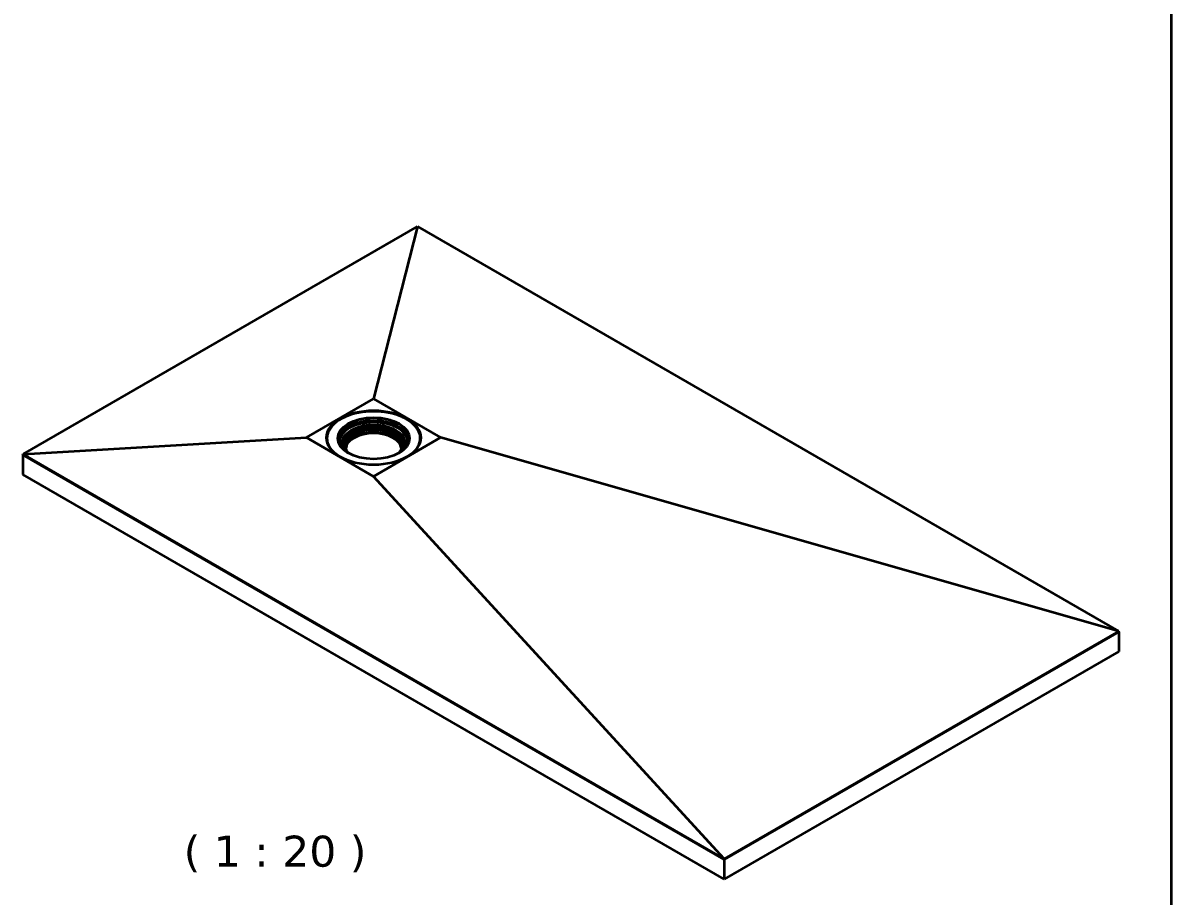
# Model space of a CAD drawing. Header units: millimetres. Extents: x 101 to 3000, y 150 to 4305.
# Drawn here: x 1611 to 3000, y 1123 to 2179 of the extents above; entities that cross this region are included whole.
import ezdxf

# ---------------------------------------------------------------- set-up
doc = ezdxf.new("R2010")
doc.units = ezdxf.units.MM
doc.header["$LTSCALE"] = 15
for name, color, linetype, lineweight in [('_Sichtbarkanten', 7, 'Continuous', 35), ('Rahmen (ISO)', 7, 'Continuous', 35), ('Symbol (ISO)', 7, 'Continuous', 25)]:
    doc.layers.add(name, color=color, linetype=linetype, lineweight=lineweight)
doc.styles.add('Notiztext (DIN)', font='verdana.ttf')

# ---------------------------------------------------------------- blocks, each defined once
blk = doc.blocks.new('Ränder Wedi_hoch')
at = {"layer": 'Rahmen (ISO)'}
blk.add_line((200, 287), (200, 10), dxfattribs=at)

msp = doc.modelspace()

# ---------------------------------------------------------------- linework, layer by layer
at = {"layer": '_Sichtbarkanten'}
for p, q in [((1610.956699468552, 1657.727812753566), (2088.164985332297, 1933.24414505652)), ((2088.164985332297, 1933.24414505652), (2035.139707439799, 1724.455584324612)), ((2088.164985332297, 1933.24414505652), (2088.178395007515, 1933.252564181292)), ((2088.178395007515, 1933.252564181292), (2936.610505798497, 1443.410056626996)), ((1954.030247433021, 1677.627015755874), (2035.139707439799, 1724.455584324612)), ((2035.139707439799, 1724.455584324612), (2116.254081269708, 1677.624178758766)), ((1610.956699468552, 1657.727812753566), (1954.030247433021, 1677.627015755874)), ((2035.144621262931, 1630.795610190028), (1954.030247433021, 1677.627015755874)), ((1978.696542314285, 1676.252448537299), (1978.696542314285, 1676.864820972995)), ((1998.421542314285, 1668.388520283742), (1998.421542314285, 1669.516351744645)), ((2116.254081269708, 1677.624178758766), (2035.144621262931, 1630.795610190028)), ((2071.846542314285, 1668.388520283742), (2071.846542314285, 1669.516351744645)), ((2091.571542314286, 1676.252448537299), (2091.571542314286, 1676.864820972994)), ((2936.610505798497, 1443.410056626996), (2116.254081269708, 1677.624178758766)), ((1610.869973602357, 1656.962716812881), (1610.943369956778, 1657.720794001531)), ((2459.398111026215, 1167.064768256246), (1610.869973602357, 1656.962716812881)), ((1610.869973602357, 1656.962716812881), (1610.869973602357, 1633.233284929669)), ((1610.956699468552, 1657.727812753566), (1610.943369956778, 1657.720794001531)), ((2459.375480747761, 1167.878286447235), (1610.943369956778, 1657.720794001531)), ((2459.398111026215, 1143.335336373034), (1610.869973602357, 1633.233284929669)), ((2459.375480747761, 1167.878286447235), (2035.144621262931, 1630.795610190028)), ((2936.695188327134, 1442.632364319353), (2459.398111026215, 1167.064768256246)), ((2936.654246930331, 1443.385521090893), (2459.419283047832, 1167.853786226631)), ((2936.610505798497, 1443.410056626996), (2936.654246930331, 1443.385521090893)), ((2936.695188327134, 1442.632364319353), (2936.654246930331, 1443.385521090893)), ((2936.695188327134, 1442.632364319353), (2936.695188327134, 1418.902932436141)), ((2936.695188327134, 1418.902932436141), (2459.398111026215, 1143.335336373034)), ((2459.375480747761, 1167.878286447235), (2459.419283047832, 1167.853786226631)), ((2459.398111026215, 1167.064768256246), (2459.419283047832, 1167.853786226631)), ((2459.398111026215, 1167.064768256246), (2459.398111026215, 1143.335336373034))]:
    msp.add_line(p, q, dxfattribs=at)
for centre, major_axis, ratio, start_param, end_param in [((2035.134042314285, 1676.864820972994), (56.43750000000006, -1.748601263784622e-13), 0.5773502691896264, 5.855646522484779, 9.852316745464135), ((2035.134042314285, 1676.558634755147), (-43.08750000000005, 1.269817584415023e-13), 0.5773502691896265, 2.360536686612997, 7.064241274156384), ((2035.134042314285, 1673.496772576668), (41.81250000000005, -1.285430095698814e-13), 0.5773502691896265, 6.101523588282064, 9.6064396796669), ((2035.134042314285, 1673.19058635882), (-41.43750000000005, 1.249000902703301e-13), 0.5773502691896264, 2.921742639459177, 6.503035321310212), ((2035.134042314285, 1673.496772576668), (43.08750000000005, -1.332267629550188e-13), 0.5773502691896265, 0.06157997227365568, 3.080012681316148), ((2035.134042314285, 1672.272027705276), (41.43750000000006, -1.260710286166145e-13), 0.5773502691896263, 0.01919864854967108, 3.122394005040133), ((2035.134042314286, 1675.027703665907), (-57.00000000000039, 0), 0.5773502691896255, 6.077930574986188, 6.243632839828007), ((2035.134042314285, 1670.708122715653), (38.4375, -1.22818422099158e-13), 0.5773502691896265, 5.920464306779045, 9.78749896116993), ((2035.134042314285, 1669.516351744645), (36.71250000000006, -1.11369247157711e-13), 0.5773502691896264, 5.869595892154507, 9.838367375794457), ((2035.134042314285, 1668.559789336283), (34.87755015066354, -1.103284130721249e-13), 0.5773502691896264, 5.800997883883916, 9.906965384065062), ((2035.134042314285, 1669.287765652776), (38.43749999999997, -1.177443559319258e-13), 0.5773502691896264, 0.03200716355504599, 3.109585490034758), ((2035.134042314285, 1667.495522706849), (34.12500000000003, -1.092875789865388e-13), 0.5773502691896264, 5.887174682716185, 9.820788585232775), ((2035.134042314285, 1664.617372259079), (34.12500000000001, -1.061650767297806e-13), 0.5773502691896263, 0.07310690340318565, 3.068485750186619), ((2035.134042314285, 1663.851906714459), (-33.75000000000001, -2.862293735361732e-15), 0.5773502691896254, 3.175343437729424, 6.249434523039954), ((2035.134042314285, 1663.423246009472), (33.75000000000001, -5.204170427930421e-16), 0.5773502691896254, 0.05105555707675761, 3.090537096513049), ((2035.134042314285, 1675.027703665907), (57.00000000000001, -2.602085213965211e-16), 0.5773502691896255, 0.03955246735157136, 0.205254732193408), ((2035.134042314286, 1676.252448537299), (-56.43750000000033, 3.616973663018507e-14), 0.5773502691896266, 2.70616862252381e-15, 0.2174436002322538), ((2035.134042314285, 1668.388520283742), (-36.71249999999991, 1.163023655972182e-13), 0.5773502691896265, 1.964862294935492e-14, 0.3014258656042939), ((2035.134042314285, 1668.388520283742), (36.71250000000035, -1.301042606982605e-13), 0.5773502691896265, 5.981759441575309, 6.283185307179592), ((2035.134042314285, 1676.252448537299), (56.4375, -3.403527459866496e-13), 0.5773502691896265, 6.065741706947311, 6.283185307179589)]:
    msp.add_ellipse(centre, major_axis=major_axis, ratio=ratio, start_param=start_param, end_param=end_param, dxfattribs=at)
for centre, major_axis, ratio in [((2035.134042314285, 1677.630286517614), (57.00000000000001, -3.401445791695324e-12), 0.5773502691896256), ((2035.134042314285, 1676.864820972994), (43.46250000000008, -1.332267629550188e-13), 0.5773502691896265)]:
    msp.add_ellipse(centre, major_axis=major_axis, ratio=ratio, dxfattribs=at)

# ---------------------------------------------------------------- block references
at = {"xscale": 15, "yscale": 15, "zscale": 15}
msp.add_blockref('Ränder Wedi_hoch', (0, 0), dxfattribs=at)

# ---------------------------------------------------------------- texts
at = {"layer": 'Symbol (ISO)', "insert": (1805.383829497016, 1196.086653363201), "char_height": 37.5, "width": 241.1020338535309, "attachment_point": 1, "style": 'Notiztext (DIN)'}
msp.add_mtext('{( 1 : 20 )}', dxfattribs=at)

doc.saveas('drawing.dxf')
